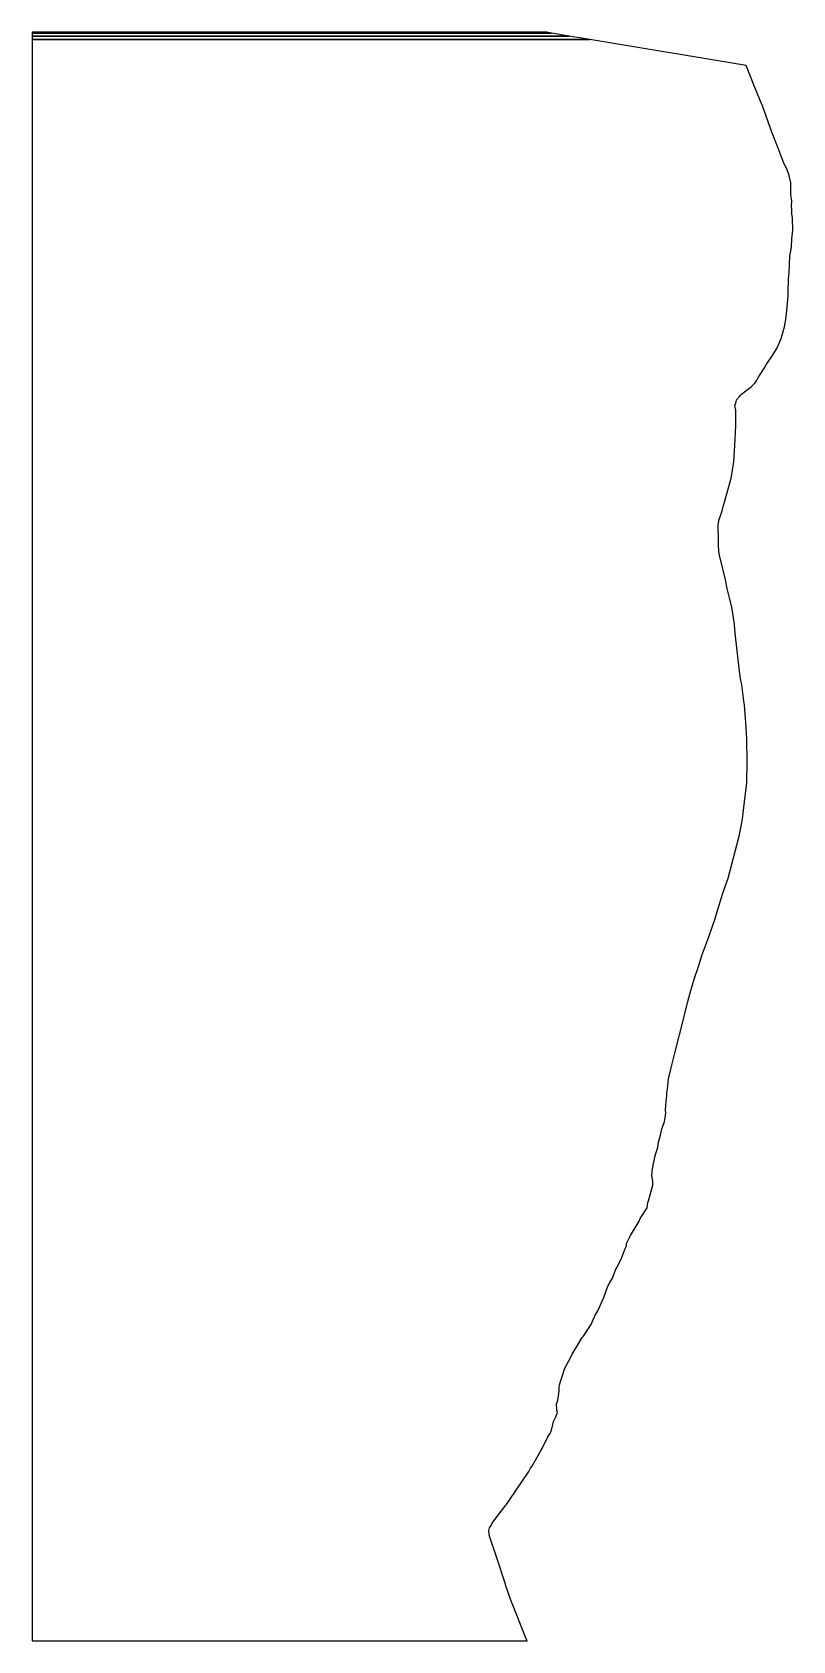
# Model space of a CAD drawing. Extents: x -56 to 31, y -92 to 91.
import ezdxf

# ---------------------------------------------------------------- set-up
doc = ezdxf.new("R2010")
doc.units = 0
doc.layers.add('9_27000', color=7, linetype='CONTINUOUS')

msp = doc.modelspace()

# ---------------------------------------------------------------- linework, layer by layer
at = {"layer": '9_27000', "color": 5}
for points in [[(-46.08, 91.382), (2.582, 91.382), (2.481, 91.398), (-56.17, 91.398), (-56.17, 91.382), (-46.08, 91.382)], [(-46.072, 91.38), (-56.17, 91.38), (-56.17, 91.357), (2.719, 91.357), (2.59, 91.38), (-46.072, 91.38)], [(-45.618, 91.29201), (3.116, 91.29201), (2.724, 91.357), (-56.17, 91.357), (-56.17, 91.29201), (-45.618, 91.29201)], [(-44.807, 90.95801), (5.122, 90.95801), (3.122, 91.29101), (-56.17, 91.29101), (-56.17, 90.95801), (-44.807, 90.95801)], [(6.55, 90.718), (5.133, 90.956), (-56.17, 90.956), (-56.17, 90.56001), (7.502, 90.56001), (6.55, 90.718)], [(-33.623, 90.56001), (-56.17, 90.56001), (-56.17, -92.11401), (0.342, -92.11401), (0.155, -91.71101), (-0.932, -88.98701), (-1.51, -87.457), (-2.106, -85.83701), (-2.152, -85.66901), (-3.177, -82.51401), (-3.946, -80.192), (-3.997, -79.911), (-4.035, -79.522), (-3.974, -79.215), (-3.769, -78.964), (-3.658, -78.68201), (-2.906, -77.674), (-2.219, -76.8), (-2.141, -76.679), (-2.019, -76.549), (-1.718, -76.12), (0.523, -72.806), (0.736, -72.412), (0.859, -72.24001), (1.434, -71.234), (1.935, -70.38), (2.062, -70.18401), (2.708, -68.84), (2.965, -68.471), (3.131, -68.066), (3.256, -67.43), (3.345, -67.096), (3.609, -66.554), (3.776, -66.12801), (3.809, -66.07101), (3.715, -65.79), (3.733, -65.706), (3.711, -65.66801), (3.698, -65.11401), (3.829, -64.66901), (3.899, -64.172), (3.947, -63.895), (3.981, -63.567), (3.983, -63.153), (4.044, -62.899), (4.064, -62.78), (4.126, -62.54), (4.391, -61.732), (4.646, -60.997), (5.34, -59.772), (5.468, -59.423), (5.583, -59.214), (6.005, -58.542), (6.63, -57.517), (6.775, -57.361), (7.681, -55.951), (7.876, -55.448), (7.932, -55.346), (8.049, -55.031), (8.396, -54.456), (9.055, -53.012), (9.09, -52.953), (9.542, -51.674), (9.771, -51.24), (10.062, -50.734), (10.465, -49.723), (10.775, -49.196), (10.913, -48.857), (11.059, -48.565), (11.409, -47.659), (11.598, -47.217), (11.692, -47.048), (11.687, -46.804), (12.148, -45.862), (13.121, -44.234), (13.242, -43.93), (14.037, -42.723), (14.107, -42.101), (14.17, -41.919), (14.666, -40.135), (14.674, -40.083), (14.664, -39.728), (14.671, -39.678), (14.574, -39.067), (14.615, -38.561), (14.725, -37.843), (14.852, -37.355), (14.927, -36.895), (15.266, -35.78), (15.339, -35.246), (15.557, -34.431), (15.71, -33.694), (15.795, -33.519), (16.001, -32.868), (16.115, -32.202), (16.156, -31.905), (16.146, -31.568), (16.16, -31.059), (16.196, -30.578), (16.273, -29.915), (16.263, -29.614), (16.342, -29.177), (16.48, -28.013), (16.776, -26.743), (17.215, -24.939), (18.192, -21.182), (18.676, -19.198), (18.956, -18.185), (19.412, -16.627), (19.919, -15.063), (20.3, -13.825), (20.513, -13.306), (20.566, -13.12), (21.101, -11.679), (21.79, -9.706), (21.959, -9.187), (22.672, -6.836), (23.267, -5.102), (24.529, -0.331), (24.761, 0.813), (24.907, 1.648), (25.232, 4.252), (25.289, 4.803), (25.405, 5.753), (25.46, 8.099), (25.422, 10.759), (25.306, 12.65), (25.259, 13.093), (25.138, 14.608), (25.082, 15.134), (24.829, 16.952), (24.665, 17.872), (24.101, 22.505), (24.066, 22.82), (23.988, 23.837), (23.778, 25.341), (23.71, 25.752), (23.425, 26.871), (23.166, 27.931), (22.981, 28.915), (22.305, 31.75), (22.225, 32.155), (22.179, 32.86), (22.187, 33.177), (22.179, 33.881), (22.139, 34.572), (22.145, 35.247), (22.274, 35.788), (22.584, 36.776), (22.767, 37.456), (22.773, 37.51), (23.321, 39.408), (23.619, 40.535), (23.712, 40.942), (23.912, 42.431), (24.05, 44.225), (24.156, 46.558), (24.157, 47.039), (24.144, 47.131), (24.17, 47.959), (24.169, 48.292), (24.048, 48.771), (24.19, 49.209), (24.25, 49.446), (24.592, 49.841), (24.661, 49.96), (24.804, 50.118), (25.942, 50.97), (26.044, 51.089), (26.303, 51.314), (26.43, 51.512), (26.784, 52.112), (27.44, 53.114), (27.643, 53.542), (27.834, 53.79), (28.329, 54.518), (28.859, 55.396), (29.32, 56.468), (29.479, 56.972), (29.705, 57.793), (29.849, 58.629), (29.975, 59.666), (30.118, 61.327), (30.118, 61.735), (30.18, 63.23), (30.231, 63.997), (30.274, 64.839), (30.311, 65.85101), (30.513, 66.88), (30.565, 67.839), (30.649, 68.815), (30.666, 69.234), (30.632, 69.66801), (30.608, 70.246), (30.547, 70.648), (30.553, 71.116), (30.5, 71.589), (30.544, 72.15601), (30.455, 72.83401), (30.418, 74.29301), (30.407, 74.36), (30.246, 75.049), (29.972, 75.80701), (29.636, 76.456), (29.003, 78.148), (28.255, 79.986), (27.208, 82.992), (26.85, 83.80801), (26.315, 85.07401), (25.327, 87.58501), (7.505, 90.56001), (-33.623, 90.56001)]]:
    msp.add_lwpolyline(points, dxfattribs=at)

doc.saveas('drawing.dxf')
